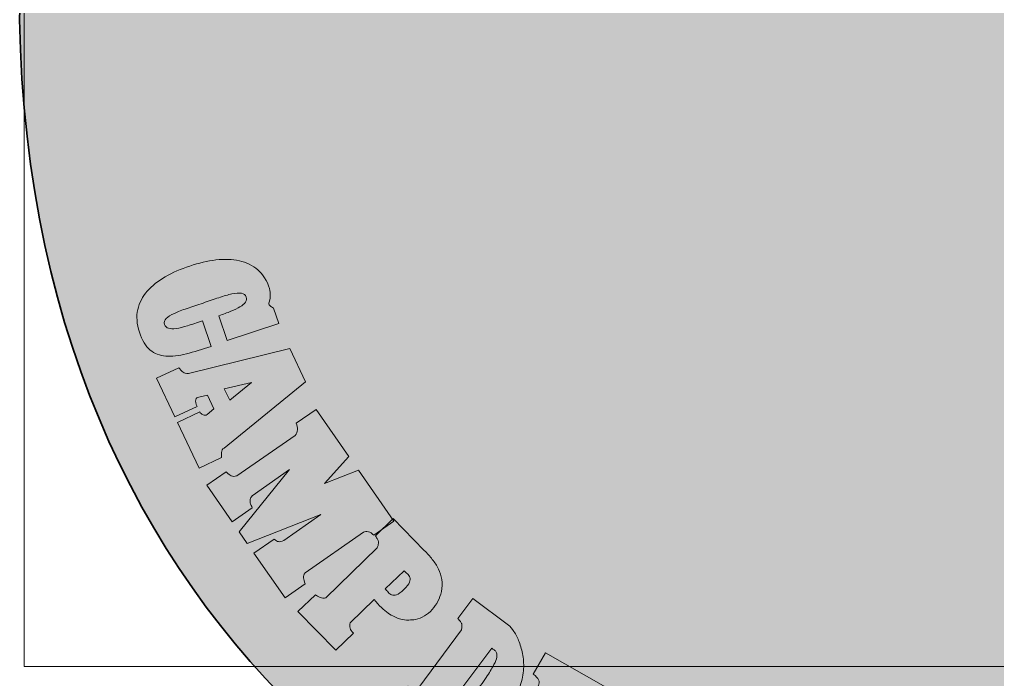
# Model space of a CAD drawing. Header units: millimetres. Extents: x 126.2 to 196.2, y -118.3 to -26.3.
# Drawn here: x 126.15 to 161.15, y -95.95 to -72.33 of the extents above; entities that cross this region are included whole.
import ezdxf

# ---------------------------------------------------------------- set-up
doc = ezdxf.new("R2010")
doc.units = ezdxf.units.MM
doc.header["$MEASUREMENT"] = 0
doc.layers.add('Layer 1', color=7, linetype='Continuous', lineweight=0)
picture_1 = doc.add_image_def('image1.png', size_in_pixel=(2001, 1330))

# ---------------------------------------------------------------- blocks, each defined once
blk = doc.blocks.new('Block_1')
at = {"layer": 'Layer 1'}
h = blk.add_hatch(color=250, dxfattribs=at)
h.dxf.hatch_style = 2
edge = h.paths.add_edge_path()
edge.add_spline(control_points=[(133.288, -82.931), (133.445, -82.879), (133.588, -82.826), (133.718, -82.774), (133.847, -82.721), (133.956, -82.668), (134.044, -82.614), (134.132, -82.56), (134.196, -82.505), (134.236, -82.447), (134.276, -82.388), (134.286, -82.328), (134.265, -82.264), (134.239, -82.187), (134.182, -82.142), (134.094, -82.129), (134.006, -82.116), (133.893, -82.123), (133.756, -82.153), (133.619, -82.182), (133.462, -82.227), (133.287, -82.287), (133.112, -82.347), (132.925, -82.411), (132.724, -82.478), (132.523, -82.546), (132.332, -82.609), (132.151, -82.67), (131.974, -82.729), (131.822, -82.788), (131.695, -82.848), (131.568, -82.907), (131.471, -82.968), (131.405, -83.031), (131.338, -83.094), (131.318, -83.164), (131.344, -83.241), (131.369, -83.315), (131.416, -83.362), (131.486, -83.383), (131.556, -83.404), (131.648, -83.406), (131.761, -83.389), (131.875, -83.371), (132.011, -83.338), (132.169, -83.289), (132.327, -83.24), (132.507, -83.181), (132.707, -83.114), (132.707, -83.114), (133.013, -84.028), (133.013, -84.028), (132.692, -84.135), (132.396, -84.225), (132.124, -84.297), (131.852, -84.369), (131.608, -84.397), (131.39, -84.381), (131.173, -84.364), (130.984, -84.29), (130.825, -84.16), (130.666, -84.029), (130.539, -83.815), (130.444, -83.52), (130.349, -83.225), (130.33, -82.955), (130.386, -82.713), (130.443, -82.471), (130.556, -82.252), (130.724, -82.056), (130.893, -81.86), (131.109, -81.688), (131.371, -81.539), (131.634, -81.389), (131.926, -81.261), (132.247, -81.154), (132.568, -81.046), (132.881, -80.974), (133.185, -80.938), (133.488, -80.901), (133.767, -80.911), (134.021, -80.968), (134.274, -81.024), (134.494, -81.133), (134.682, -81.293), (134.87, -81.454), (135.009, -81.677), (135.101, -81.962), (135.121, -82.056), (135.131, -82.135), (135.13, -82.198), (135.129, -82.262), (135.124, -82.313), (135.115, -82.354), (135.106, -82.394), (135.096, -82.426), (135.086, -82.45), (135.075, -82.474), (135.072, -82.496), (135.077, -82.517), (135.082, -82.538), (135.097, -82.559), (135.121, -82.58), (135.145, -82.602), (135.187, -82.631), (135.247, -82.666), (135.247, -82.666), (135.429, -83.208), (135.429, -83.208), (135.429, -83.208), (133.587, -83.824), (133.587, -83.824), (133.587, -83.824), (133.288, -82.931), (133.288, -82.931)], knot_values=[0, 0, 0, 0, 1, 1, 1, 2, 2, 2, 3, 3, 3, 4, 4, 4, 5, 5, 5, 6, 6, 6, 7, 7, 7, 8, 8, 8, 9, 9, 9, 10, 10, 10, 11, 11, 11, 12, 12, 12, 13, 13, 13, 14, 14, 14, 15, 15, 15, 16, 16, 16, 17, 17, 17, 18, 18, 18, 19, 19, 19, 20, 20, 20, 21, 21, 21, 22, 22, 22, 23, 23, 23, 24, 24, 24, 25, 25, 25, 26, 26, 26, 27, 27, 27, 28, 28, 28, 29, 29, 29, 30, 30, 30, 31, 31, 31, 32, 32, 32, 33, 33, 33, 34, 34, 34, 35, 35, 35, 36, 36, 36, 37, 37, 37, 38, 38, 38, 38], degree=3, periodic=0)
h = blk.add_hatch(color=250, dxfattribs=at)
h.dxf.hatch_style = 2
edge = h.paths.add_edge_path()
edge.add_spline(control_points=[(134.457, -85.319), (134.457, -85.319), (133.48, -85.543), (133.48, -85.543), (133.48, -85.543), (133.685, -85.95), (133.685, -85.95), (133.685, -85.95), (134.457, -85.319), (134.457, -85.319)], knot_values=[0, 0, 0, 0, 1, 1, 1, 2, 2, 2, 3, 3, 3, 3], degree=3, periodic=0)
edge = h.paths.add_edge_path()
edge.add_spline(control_points=[(136.394, -85.301), (136.394, -85.301), (133.473, -87.674), (133.473, -87.674), (133.444, -87.687), (133.424, -87.708), (133.411, -87.735), (133.399, -87.762), (133.39, -87.792), (133.386, -87.823), (133.381, -87.855), (133.38, -87.887), (133.381, -87.919), (133.383, -87.952), (133.382, -87.98), (133.379, -88.005), (133.379, -88.005), (132.585, -88.383), (132.585, -88.383), (132.585, -88.383), (131.808, -86.748), (131.808, -86.748), (131.808, -86.748), (132.602, -86.371), (132.602, -86.371), (132.612, -86.393), (132.628, -86.414), (132.649, -86.433), (132.67, -86.453), (132.694, -86.468), (132.721, -86.478), (132.747, -86.489), (132.773, -86.495), (132.798, -86.494), (132.824, -86.494), (132.846, -86.487), (132.867, -86.473), (132.867, -86.473), (133.113, -86.263), (133.113, -86.263), (133.113, -86.263), (132.884, -85.78), (132.884, -85.78), (132.884, -85.78), (132.57, -85.847), (132.57, -85.847), (132.516, -85.849), (132.481, -85.88), (132.464, -85.939), (132.447, -85.997), (132.462, -86.076), (132.509, -86.175), (132.509, -86.175), (131.715, -86.552), (131.715, -86.552), (131.715, -86.552), (131.059, -85.171), (131.059, -85.171), (131.059, -85.171), (131.852, -84.793), (131.852, -84.793), (131.888, -84.835), (131.916, -84.869), (131.938, -84.894), (131.96, -84.919), (131.982, -84.939), (132.005, -84.955), (132.029, -84.972), (132.056, -84.983), (132.086, -84.99), (132.117, -84.997), (132.156, -85.001), (132.203, -85.002), (132.203, -85.002), (135.826, -84.106), (135.826, -84.106), (135.826, -84.106), (136.394, -85.301), (136.394, -85.301)], knot_values=[0, 0, 0, 0, 1, 1, 1, 2, 2, 2, 3, 3, 3, 4, 4, 4, 5, 5, 5, 6, 6, 6, 7, 7, 7, 8, 8, 8, 9, 9, 9, 10, 10, 10, 11, 11, 11, 12, 12, 12, 13, 13, 13, 14, 14, 14, 15, 15, 15, 16, 16, 16, 17, 17, 17, 18, 18, 18, 19, 19, 19, 20, 20, 20, 21, 21, 21, 22, 22, 22, 23, 23, 23, 24, 24, 24, 25, 25, 25, 26, 26, 26, 26], degree=3, periodic=0)
h = blk.add_hatch(color=250, dxfattribs=at)
h.dxf.hatch_style = 2
edge = h.paths.add_edge_path()
edge.add_spline(control_points=[(137.942, -87.974), (137.942, -87.974), (137.064, -88.935), (137.064, -88.935), (137.064, -88.935), (138.284, -88.465), (138.284, -88.465), (138.284, -88.465), (139.555, -90.288), (139.555, -90.288), (139.555, -90.288), (138.834, -90.791), (138.834, -90.791), (138.778, -90.722), (138.713, -90.679), (138.641, -90.661), (138.568, -90.643), (138.51, -90.649), (138.466, -90.679), (138.466, -90.679), (136.374, -92.137), (136.374, -92.137), (136.326, -92.192), (136.307, -92.25), (136.316, -92.31), (136.326, -92.37), (136.347, -92.442), (136.38, -92.526), (136.38, -92.526), (135.66, -93.029), (135.66, -93.029), (135.66, -93.029), (134.543, -91.427), (134.543, -91.427), (134.543, -91.427), (135.264, -90.924), (135.264, -90.924), (135.327, -90.979), (135.38, -91.01), (135.422, -91.017), (135.464, -91.025), (135.527, -91.009), (135.613, -90.972), (135.613, -90.972), (136.941, -90.046), (136.941, -90.046), (136.941, -90.046), (134.301, -91.079), (134.301, -91.079), (134.301, -91.079), (134.017, -90.671), (134.017, -90.671), (134.017, -90.671), (135.812, -88.434), (135.812, -88.434), (135.812, -88.434), (134.476, -89.377), (134.476, -89.377), (134.441, -89.419), (134.419, -89.46), (134.41, -89.5), (134.402, -89.54), (134.401, -89.579), (134.407, -89.616), (134.413, -89.652), (134.424, -89.687), (134.44, -89.719), (134.456, -89.75), (134.47, -89.779), (134.483, -89.804), (134.483, -89.804), (133.763, -90.306), (133.763, -90.306), (133.763, -90.306), (132.852, -89), (132.852, -89), (132.852, -89), (133.553, -88.524), (133.553, -88.524), (133.624, -88.595), (133.684, -88.641), (133.733, -88.663), (133.783, -88.684), (133.848, -88.686), (133.93, -88.667), (133.93, -88.667), (136.018, -87.213), (136.018, -87.213), (136.072, -87.154), (136.099, -87.086), (136.1, -87.01), (136.101, -86.935), (136.085, -86.858), (136.054, -86.782), (136.054, -86.782), (136.765, -86.286), (136.765, -86.286), (136.765, -86.286), (137.942, -87.974), (137.942, -87.974)], knot_values=[0, 0, 0, 0, 1, 1, 1, 2, 2, 2, 3, 3, 3, 4, 4, 4, 5, 5, 5, 6, 6, 6, 7, 7, 7, 8, 8, 8, 9, 9, 9, 10, 10, 10, 11, 11, 11, 12, 12, 12, 13, 13, 13, 14, 14, 14, 15, 15, 15, 16, 16, 16, 17, 17, 17, 18, 18, 18, 19, 19, 19, 20, 20, 20, 21, 21, 21, 22, 22, 22, 23, 23, 23, 24, 24, 24, 25, 25, 25, 26, 26, 26, 27, 27, 27, 28, 28, 28, 29, 29, 29, 30, 30, 30, 31, 31, 31, 32, 32, 32, 33, 33, 33, 33], degree=3, periodic=0)
h = blk.add_hatch(color=250, dxfattribs=at)
h.dxf.hatch_style = 2
edge = h.paths.add_edge_path()
edge.add_spline(control_points=[(139.908, -92.728), (140.017, -92.622), (140.085, -92.535), (140.112, -92.467), (140.139, -92.398), (140.144, -92.34), (140.128, -92.293), (140.111, -92.245), (140.081, -92.204), (140.038, -92.17), (139.995, -92.136), (139.957, -92.099), (139.925, -92.062), (139.925, -92.062), (139.235, -92.703), (139.235, -92.703), (139.272, -92.741), (139.309, -92.783), (139.346, -92.828), (139.382, -92.874), (139.425, -92.906), (139.473, -92.926), (139.522, -92.945), (139.58, -92.942), (139.649, -92.917), (139.718, -92.891), (139.805, -92.828), (139.908, -92.728)], knot_values=[0, 0, 0, 0, 1, 1, 1, 2, 2, 2, 3, 3, 3, 4, 4, 4, 5, 5, 5, 6, 6, 6, 7, 7, 7, 8, 8, 8, 9, 9, 9, 9], degree=3, periodic=0)
edge = h.paths.add_edge_path()
edge.add_spline(control_points=[(140.642, -91.334), (140.746, -91.436), (140.841, -91.541), (140.928, -91.651), (141.015, -91.76), (141.088, -91.876), (141.146, -91.996), (141.204, -92.117), (141.243, -92.243), (141.264, -92.376), (141.285, -92.508), (141.28, -92.65), (141.251, -92.802), (141.227, -92.924), (141.186, -93.04), (141.13, -93.148), (141.074, -93.257), (141.004, -93.357), (140.922, -93.447), (140.84, -93.537), (140.748, -93.613), (140.646, -93.675), (140.544, -93.737), (140.437, -93.781), (140.324, -93.807), (140.256, -93.809), (140.176, -93.813), (140.082, -93.821), (139.989, -93.828), (139.881, -93.814), (139.757, -93.779), (139.634, -93.743), (139.497, -93.674), (139.345, -93.571), (139.193, -93.468), (139.026, -93.306), (138.845, -93.083), (138.845, -93.083), (137.984, -93.921), (137.984, -93.921), (137.967, -93.991), (137.968, -94.054), (137.985, -94.112), (138.001, -94.17), (138.04, -94.23), (138.102, -94.293), (138.102, -94.293), (137.472, -94.905), (137.472, -94.905), (137.472, -94.905), (136.118, -93.514), (136.118, -93.514), (136.118, -93.514), (136.748, -92.916), (136.748, -92.916), (136.794, -92.954), (136.85, -92.986), (136.915, -93.012), (136.979, -93.038), (137.046, -93.044), (137.117, -93.03), (137.117, -93.03), (138.956, -91.24), (138.956, -91.24), (138.971, -91.195), (138.983, -91.157), (138.991, -91.124), (138.999, -91.092), (139.001, -91.06), (138.998, -91.029), (138.995, -90.998), (138.984, -90.965), (138.966, -90.932), (138.948, -90.897), (138.924, -90.858), (138.895, -90.813), (138.895, -90.813), (139.532, -90.193), (139.532, -90.193), (139.532, -90.193), (140.642, -91.334), (140.642, -91.334)], knot_values=[0, 0, 0, 0, 1, 1, 1, 2, 2, 2, 3, 3, 3, 4, 4, 4, 5, 5, 5, 6, 6, 6, 7, 7, 7, 8, 8, 8, 9, 9, 9, 10, 10, 10, 11, 11, 11, 12, 12, 12, 13, 13, 13, 14, 14, 14, 15, 15, 15, 16, 16, 16, 17, 17, 17, 18, 18, 18, 19, 19, 19, 20, 20, 20, 21, 21, 21, 22, 22, 22, 23, 23, 23, 24, 24, 24, 25, 25, 25, 26, 26, 26, 27, 27, 27, 27], degree=3, periodic=0)
h = blk.add_hatch(color=250, dxfattribs=at)
h.dxf.hatch_style = 2
edge = h.paths.add_edge_path()
edge.add_spline(control_points=[(142.595, -96.242), (142.753, -96.03), (142.877, -95.85), (142.969, -95.702), (143.061, -95.555), (143.129, -95.433), (143.172, -95.336), (143.216, -95.239), (143.239, -95.161), (143.242, -95.104), (143.245, -95.047), (143.237, -95.002), (143.218, -94.968), (143.199, -94.934), (143.174, -94.909), (143.143, -94.892), (143.111, -94.875), (143.084, -94.856), (143.06, -94.834), (143.06, -94.834), (141.337, -97.12), (141.337, -97.12), (141.365, -97.141), (141.393, -97.162), (141.422, -97.183), (141.45, -97.204), (141.484, -97.215), (141.525, -97.217), (141.566, -97.219), (141.614, -97.206), (141.671, -97.18), (141.727, -97.154), (141.798, -97.106), (141.882, -97.034), (141.966, -96.962), (142.066, -96.863), (142.182, -96.736), (142.298, -96.609), (142.436, -96.444), (142.595, -96.242)], knot_values=[0, 0, 0, 0, 1, 1, 1, 2, 2, 2, 3, 3, 3, 4, 4, 4, 5, 5, 5, 6, 6, 6, 7, 7, 7, 8, 8, 8, 9, 9, 9, 10, 10, 10, 11, 11, 11, 12, 12, 12, 13, 13, 13, 13], degree=3, periodic=0)
edge = h.paths.add_edge_path()
edge.add_spline(control_points=[(143.652, -94.001), (143.713, -94.056), (143.779, -94.134), (143.85, -94.237), (143.92, -94.34), (143.983, -94.464), (144.039, -94.608), (144.094, -94.753), (144.137, -94.912), (144.168, -95.087), (144.199, -95.261), (144.206, -95.447), (144.19, -95.643), (144.173, -95.84), (144.127, -96.043), (144.049, -96.254), (143.972, -96.465), (143.854, -96.676), (143.697, -96.888), (143.526, -97.118), (143.346, -97.308), (143.155, -97.458), (142.964, -97.609), (142.772, -97.727), (142.578, -97.814), (142.384, -97.901), (142.194, -97.961), (142.009, -97.995), (141.823, -98.028), (141.652, -98.041), (141.496, -98.033), (141.34, -98.024), (141.202, -98.001), (141.083, -97.963), (140.964, -97.925), (140.874, -97.879), (140.813, -97.825), (140.813, -97.825), (139.534, -96.876), (139.534, -96.876), (139.534, -96.876), (140.06, -96.185), (140.06, -96.185), (140.112, -96.215), (140.172, -96.238), (140.24, -96.253), (140.308, -96.268), (140.375, -96.264), (140.442, -96.238), (140.442, -96.238), (141.972, -94.178), (141.972, -94.178), (141.981, -94.131), (141.986, -94.091), (141.989, -94.058), (141.991, -94.025), (141.989, -93.993), (141.98, -93.963), (141.972, -93.933), (141.956, -93.902), (141.933, -93.872), (141.909, -93.841), (141.88, -93.806), (141.844, -93.766), (141.844, -93.766), (142.373, -93.052), (142.373, -93.052), (142.373, -93.052), (143.652, -94.001), (143.652, -94.001)], knot_values=[0, 0, 0, 0, 1, 1, 1, 2, 2, 2, 3, 3, 3, 4, 4, 4, 5, 5, 5, 6, 6, 6, 7, 7, 7, 8, 8, 8, 9, 9, 9, 10, 10, 10, 11, 11, 11, 12, 12, 12, 13, 13, 13, 14, 14, 14, 15, 15, 15, 16, 16, 16, 17, 17, 17, 18, 18, 18, 19, 19, 19, 20, 20, 20, 21, 21, 21, 22, 22, 22, 23, 23, 23, 23], degree=3, periodic=0)
h = blk.add_hatch(color=250, dxfattribs=at)
h.dxf.hatch_style = 2
edge = h.paths.add_edge_path()
edge.add_spline(control_points=[(147.746, -96.575), (147.746, -96.575), (146.827, -98.189), (146.827, -98.189), (146.827, -98.189), (146.233, -97.851), (146.233, -97.851), (146.233, -97.851), (146.611, -97.189), (146.611, -97.189), (146.639, -97.14), (146.642, -97.089), (146.621, -97.036), (146.601, -96.984), (146.565, -96.932), (146.515, -96.881), (146.465, -96.831), (146.406, -96.787), (146.337, -96.75), (146.269, -96.713), (146.2, -96.686), (146.131, -96.668), (146.061, -96.651), (145.998, -96.648), (145.941, -96.658), (145.885, -96.668), (145.843, -96.698), (145.815, -96.747), (145.815, -96.747), (145.443, -97.4), (145.443, -97.4), (145.498, -97.431), (145.543, -97.45), (145.578, -97.456), (145.614, -97.462), (145.645, -97.458), (145.674, -97.443), (145.702, -97.429), (145.729, -97.403), (145.755, -97.365), (145.781, -97.327), (145.81, -97.28), (145.841, -97.225), (145.841, -97.225), (146.144, -97.398), (146.144, -97.398), (146.144, -97.398), (145.361, -98.773), (145.361, -98.773), (145.361, -98.773), (145.057, -98.6), (145.057, -98.6), (145.096, -98.532), (145.124, -98.476), (145.141, -98.431), (145.159, -98.386), (145.166, -98.349), (145.163, -98.319), (145.159, -98.289), (145.144, -98.262), (145.117, -98.238), (145.09, -98.215), (145.054, -98.189), (145.008, -98.163), (145.008, -98.163), (144.548, -98.949), (144.548, -98.949), (144.522, -98.995), (144.52, -99.044), (144.542, -99.098), (144.564, -99.151), (144.601, -99.203), (144.652, -99.252), (144.703, -99.301), (144.762, -99.346), (144.829, -99.386), (144.895, -99.426), (144.962, -99.454), (145.03, -99.47), (145.098, -99.487), (145.16, -99.49), (145.217, -99.479), (145.273, -99.469), (145.316, -99.439), (145.344, -99.39), (145.344, -99.39), (145.834, -98.53), (145.834, -98.53), (145.834, -98.53), (146.431, -98.883), (146.431, -98.883), (146.431, -98.883), (145.388, -100.713), (145.388, -100.713), (145.388, -100.713), (142.62, -99.135), (142.62, -99.135), (142.62, -99.135), (143.055, -98.372), (143.055, -98.372), (143.135, -98.418), (143.219, -98.437), (143.308, -98.431), (143.397, -98.425), (143.461, -98.386), (143.502, -98.316), (143.502, -98.316), (144.725, -96.169), (144.725, -96.169), (144.793, -96.029), (144.732, -95.893), (144.543, -95.761), (144.543, -95.761), (144.979, -94.998), (144.979, -94.998), (144.979, -94.998), (147.746, -96.575), (147.746, -96.575)], knot_values=[0, 0, 0, 0, 1, 1, 1, 2, 2, 2, 3, 3, 3, 4, 4, 4, 5, 5, 5, 6, 6, 6, 7, 7, 7, 8, 8, 8, 9, 9, 9, 10, 10, 10, 11, 11, 11, 12, 12, 12, 13, 13, 13, 14, 14, 14, 15, 15, 15, 16, 16, 16, 17, 17, 17, 18, 18, 18, 19, 19, 19, 20, 20, 20, 21, 21, 21, 22, 22, 22, 23, 23, 23, 24, 24, 24, 25, 25, 25, 26, 26, 26, 27, 27, 27, 28, 28, 28, 29, 29, 29, 30, 30, 30, 31, 31, 31, 32, 32, 32, 33, 33, 33, 34, 34, 34, 35, 35, 35, 36, 36, 36, 37, 37, 37, 38, 38, 38, 39, 39, 39, 39], degree=3, periodic=0)
for points, knots in [([(133.288, -82.931), (133.445, -82.879), (133.588, -82.826), (133.718, -82.774), (133.847, -82.721), (133.956, -82.668), (134.044, -82.614), (134.132, -82.56), (134.196, -82.505), (134.236, -82.447), (134.276, -82.388), (134.286, -82.328), (134.265, -82.264), (134.239, -82.187), (134.182, -82.142), (134.094, -82.129), (134.006, -82.116), (133.893, -82.123), (133.756, -82.153), (133.619, -82.182), (133.462, -82.227), (133.287, -82.287), (133.112, -82.347), (132.925, -82.411), (132.724, -82.478), (132.523, -82.546), (132.332, -82.609), (132.151, -82.67), (131.974, -82.729), (131.822, -82.788), (131.695, -82.848), (131.568, -82.907), (131.471, -82.968), (131.405, -83.031), (131.338, -83.094), (131.318, -83.164), (131.344, -83.241), (131.369, -83.315), (131.416, -83.362), (131.486, -83.383), (131.556, -83.404), (131.648, -83.406), (131.761, -83.389), (131.875, -83.371), (132.011, -83.338), (132.169, -83.289), (132.327, -83.24), (132.507, -83.181), (132.707, -83.114), (132.707, -83.114), (133.013, -84.028), (133.013, -84.028), (132.692, -84.135), (132.396, -84.225), (132.124, -84.297), (131.852, -84.369), (131.608, -84.397), (131.39, -84.381), (131.173, -84.364), (130.984, -84.29), (130.825, -84.16), (130.666, -84.029), (130.539, -83.815), (130.444, -83.52), (130.349, -83.225), (130.33, -82.955), (130.386, -82.713), (130.443, -82.471), (130.556, -82.252), (130.724, -82.056), (130.893, -81.86), (131.109, -81.688), (131.371, -81.539), (131.634, -81.389), (131.926, -81.261), (132.247, -81.154), (132.568, -81.046), (132.881, -80.974), (133.185, -80.938), (133.488, -80.901), (133.767, -80.911), (134.021, -80.968), (134.274, -81.024), (134.494, -81.133), (134.682, -81.293), (134.87, -81.454), (135.009, -81.677), (135.101, -81.962), (135.121, -82.056), (135.131, -82.135), (135.13, -82.198), (135.129, -82.262), (135.124, -82.313), (135.115, -82.354), (135.106, -82.394), (135.096, -82.426), (135.086, -82.45), (135.075, -82.474), (135.072, -82.496), (135.077, -82.517), (135.082, -82.538), (135.097, -82.559), (135.121, -82.58), (135.145, -82.602), (135.187, -82.631), (135.247, -82.666), (135.247, -82.666), (135.429, -83.208), (135.429, -83.208), (135.429, -83.208), (133.587, -83.824), (133.587, -83.824), (133.587, -83.824), (133.288, -82.931), (133.288, -82.931)], [0, 0, 0, 0, 1, 1, 1, 2, 2, 2, 3, 3, 3, 4, 4, 4, 5, 5, 5, 6, 6, 6, 7, 7, 7, 8, 8, 8, 9, 9, 9, 10, 10, 10, 11, 11, 11, 12, 12, 12, 13, 13, 13, 14, 14, 14, 15, 15, 15, 16, 16, 16, 17, 17, 17, 18, 18, 18, 19, 19, 19, 20, 20, 20, 21, 21, 21, 22, 22, 22, 23, 23, 23, 24, 24, 24, 25, 25, 25, 26, 26, 26, 27, 27, 27, 28, 28, 28, 29, 29, 29, 30, 30, 30, 31, 31, 31, 32, 32, 32, 33, 33, 33, 34, 34, 34, 35, 35, 35, 36, 36, 36, 37, 37, 37, 38, 38, 38, 38]), ([(136.394, -85.301), (136.394, -85.301), (133.473, -87.674), (133.473, -87.674), (133.444, -87.687), (133.424, -87.708), (133.411, -87.735), (133.399, -87.762), (133.39, -87.792), (133.386, -87.823), (133.381, -87.855), (133.38, -87.887), (133.381, -87.919), (133.383, -87.952), (133.382, -87.98), (133.379, -88.005), (133.379, -88.005), (132.585, -88.383), (132.585, -88.383), (132.585, -88.383), (131.808, -86.748), (131.808, -86.748), (131.808, -86.748), (132.602, -86.371), (132.602, -86.371), (132.612, -86.393), (132.628, -86.414), (132.649, -86.433), (132.67, -86.453), (132.694, -86.468), (132.721, -86.478), (132.747, -86.489), (132.773, -86.495), (132.798, -86.494), (132.824, -86.494), (132.846, -86.487), (132.867, -86.473), (132.867, -86.473), (133.113, -86.263), (133.113, -86.263), (133.113, -86.263), (132.884, -85.78), (132.884, -85.78), (132.884, -85.78), (132.57, -85.847), (132.57, -85.847), (132.516, -85.849), (132.481, -85.88), (132.464, -85.939), (132.447, -85.997), (132.462, -86.076), (132.509, -86.175), (132.509, -86.175), (131.715, -86.552), (131.715, -86.552), (131.715, -86.552), (131.059, -85.171), (131.059, -85.171), (131.059, -85.171), (131.852, -84.793), (131.852, -84.793), (131.888, -84.835), (131.916, -84.869), (131.938, -84.894), (131.96, -84.919), (131.982, -84.939), (132.005, -84.955), (132.029, -84.972), (132.056, -84.983), (132.086, -84.99), (132.117, -84.997), (132.156, -85.001), (132.203, -85.002), (132.203, -85.002), (135.826, -84.106), (135.826, -84.106), (135.826, -84.106), (136.394, -85.301), (136.394, -85.301)], [0, 0, 0, 0, 1, 1, 1, 2, 2, 2, 3, 3, 3, 4, 4, 4, 5, 5, 5, 6, 6, 6, 7, 7, 7, 8, 8, 8, 9, 9, 9, 10, 10, 10, 11, 11, 11, 12, 12, 12, 13, 13, 13, 14, 14, 14, 15, 15, 15, 16, 16, 16, 17, 17, 17, 18, 18, 18, 19, 19, 19, 20, 20, 20, 21, 21, 21, 22, 22, 22, 23, 23, 23, 24, 24, 24, 25, 25, 25, 26, 26, 26, 26]), ([(134.457, -85.319), (134.457, -85.319), (133.48, -85.543), (133.48, -85.543), (133.48, -85.543), (133.685, -85.95), (133.685, -85.95), (133.685, -85.95), (134.457, -85.319), (134.457, -85.319)], [0, 0, 0, 0, 1, 1, 1, 2, 2, 2, 3, 3, 3, 3]), ([(137.942, -87.974), (137.942, -87.974), (137.064, -88.935), (137.064, -88.935), (137.064, -88.935), (138.284, -88.465), (138.284, -88.465), (138.284, -88.465), (139.555, -90.288), (139.555, -90.288), (139.555, -90.288), (138.834, -90.791), (138.834, -90.791), (138.778, -90.722), (138.713, -90.679), (138.641, -90.661), (138.568, -90.643), (138.51, -90.649), (138.466, -90.679), (138.466, -90.679), (136.374, -92.137), (136.374, -92.137), (136.326, -92.192), (136.307, -92.25), (136.316, -92.31), (136.326, -92.37), (136.347, -92.442), (136.38, -92.526), (136.38, -92.526), (135.66, -93.029), (135.66, -93.029), (135.66, -93.029), (134.543, -91.427), (134.543, -91.427), (134.543, -91.427), (135.264, -90.924), (135.264, -90.924), (135.327, -90.979), (135.38, -91.01), (135.422, -91.017), (135.464, -91.025), (135.527, -91.009), (135.613, -90.972), (135.613, -90.972), (136.941, -90.046), (136.941, -90.046), (136.941, -90.046), (134.301, -91.079), (134.301, -91.079), (134.301, -91.079), (134.017, -90.671), (134.017, -90.671), (134.017, -90.671), (135.812, -88.434), (135.812, -88.434), (135.812, -88.434), (134.476, -89.377), (134.476, -89.377), (134.441, -89.419), (134.419, -89.46), (134.41, -89.5), (134.402, -89.54), (134.401, -89.579), (134.407, -89.616), (134.413, -89.652), (134.424, -89.687), (134.44, -89.719), (134.456, -89.75), (134.47, -89.779), (134.483, -89.804), (134.483, -89.804), (133.763, -90.306), (133.763, -90.306), (133.763, -90.306), (132.852, -89), (132.852, -89), (132.852, -89), (133.553, -88.524), (133.553, -88.524), (133.624, -88.595), (133.684, -88.641), (133.733, -88.663), (133.783, -88.684), (133.848, -88.686), (133.93, -88.667), (133.93, -88.667), (136.018, -87.213), (136.018, -87.213), (136.072, -87.154), (136.099, -87.086), (136.1, -87.01), (136.101, -86.935), (136.085, -86.858), (136.054, -86.782), (136.054, -86.782), (136.765, -86.286), (136.765, -86.286), (136.765, -86.286), (137.942, -87.974), (137.942, -87.974)], [0, 0, 0, 0, 1, 1, 1, 2, 2, 2, 3, 3, 3, 4, 4, 4, 5, 5, 5, 6, 6, 6, 7, 7, 7, 8, 8, 8, 9, 9, 9, 10, 10, 10, 11, 11, 11, 12, 12, 12, 13, 13, 13, 14, 14, 14, 15, 15, 15, 16, 16, 16, 17, 17, 17, 18, 18, 18, 19, 19, 19, 20, 20, 20, 21, 21, 21, 22, 22, 22, 23, 23, 23, 24, 24, 24, 25, 25, 25, 26, 26, 26, 27, 27, 27, 28, 28, 28, 29, 29, 29, 30, 30, 30, 31, 31, 31, 32, 32, 32, 33, 33, 33, 33]), ([(140.642, -91.334), (140.746, -91.436), (140.841, -91.541), (140.928, -91.651), (141.015, -91.76), (141.088, -91.876), (141.146, -91.996), (141.204, -92.117), (141.243, -92.243), (141.264, -92.376), (141.285, -92.508), (141.28, -92.65), (141.251, -92.802), (141.227, -92.924), (141.186, -93.04), (141.13, -93.148), (141.074, -93.257), (141.004, -93.357), (140.922, -93.447), (140.84, -93.537), (140.748, -93.613), (140.646, -93.675), (140.544, -93.737), (140.437, -93.781), (140.324, -93.807), (140.256, -93.809), (140.176, -93.813), (140.082, -93.821), (139.989, -93.828), (139.881, -93.814), (139.757, -93.779), (139.634, -93.743), (139.497, -93.674), (139.345, -93.571), (139.193, -93.468), (139.026, -93.306), (138.845, -93.083), (138.845, -93.083), (137.984, -93.921), (137.984, -93.921), (137.967, -93.991), (137.968, -94.054), (137.985, -94.112), (138.001, -94.17), (138.04, -94.23), (138.102, -94.293), (138.102, -94.293), (137.472, -94.905), (137.472, -94.905), (137.472, -94.905), (136.118, -93.514), (136.118, -93.514), (136.118, -93.514), (136.748, -92.916), (136.748, -92.916), (136.794, -92.954), (136.85, -92.986), (136.915, -93.012), (136.979, -93.038), (137.046, -93.044), (137.117, -93.03), (137.117, -93.03), (138.956, -91.24), (138.956, -91.24), (138.971, -91.195), (138.983, -91.157), (138.991, -91.124), (138.999, -91.092), (139.001, -91.06), (138.998, -91.029), (138.995, -90.998), (138.984, -90.965), (138.966, -90.932), (138.948, -90.897), (138.924, -90.858), (138.895, -90.813), (138.895, -90.813), (139.532, -90.193), (139.532, -90.193), (139.532, -90.193), (140.642, -91.334), (140.642, -91.334)], [0, 0, 0, 0, 1, 1, 1, 2, 2, 2, 3, 3, 3, 4, 4, 4, 5, 5, 5, 6, 6, 6, 7, 7, 7, 8, 8, 8, 9, 9, 9, 10, 10, 10, 11, 11, 11, 12, 12, 12, 13, 13, 13, 14, 14, 14, 15, 15, 15, 16, 16, 16, 17, 17, 17, 18, 18, 18, 19, 19, 19, 20, 20, 20, 21, 21, 21, 22, 22, 22, 23, 23, 23, 24, 24, 24, 25, 25, 25, 26, 26, 26, 27, 27, 27, 27]), ([(139.908, -92.728), (140.017, -92.622), (140.085, -92.535), (140.112, -92.467), (140.139, -92.398), (140.144, -92.34), (140.128, -92.293), (140.111, -92.245), (140.081, -92.204), (140.038, -92.17), (139.995, -92.136), (139.957, -92.099), (139.925, -92.062), (139.925, -92.062), (139.235, -92.703), (139.235, -92.703), (139.272, -92.741), (139.309, -92.783), (139.346, -92.828), (139.382, -92.874), (139.425, -92.906), (139.473, -92.926), (139.522, -92.945), (139.58, -92.942), (139.649, -92.917), (139.718, -92.891), (139.805, -92.828), (139.908, -92.728)], [0, 0, 0, 0, 1, 1, 1, 2, 2, 2, 3, 3, 3, 4, 4, 4, 5, 5, 5, 6, 6, 6, 7, 7, 7, 8, 8, 8, 9, 9, 9, 9]), ([(143.652, -94.001), (143.713, -94.056), (143.779, -94.134), (143.85, -94.237), (143.92, -94.34), (143.983, -94.464), (144.039, -94.608), (144.094, -94.753), (144.137, -94.912), (144.168, -95.087), (144.199, -95.261), (144.206, -95.447), (144.19, -95.643), (144.173, -95.84), (144.127, -96.043), (144.049, -96.254), (143.972, -96.465), (143.854, -96.676), (143.697, -96.888), (143.526, -97.118), (143.346, -97.308), (143.155, -97.458), (142.964, -97.609), (142.772, -97.727), (142.578, -97.814), (142.384, -97.901), (142.194, -97.961), (142.009, -97.995), (141.823, -98.028), (141.652, -98.041), (141.496, -98.033), (141.34, -98.024), (141.202, -98.001), (141.083, -97.963), (140.964, -97.925), (140.874, -97.879), (140.813, -97.825), (140.813, -97.825), (139.534, -96.876), (139.534, -96.876), (139.534, -96.876), (140.06, -96.185), (140.06, -96.185), (140.112, -96.215), (140.172, -96.238), (140.24, -96.253), (140.308, -96.268), (140.375, -96.264), (140.442, -96.238), (140.442, -96.238), (141.972, -94.178), (141.972, -94.178), (141.981, -94.131), (141.986, -94.091), (141.989, -94.058), (141.991, -94.025), (141.989, -93.993), (141.98, -93.963), (141.972, -93.933), (141.956, -93.902), (141.933, -93.872), (141.909, -93.841), (141.88, -93.806), (141.844, -93.766), (141.844, -93.766), (142.373, -93.052), (142.373, -93.052), (142.373, -93.052), (143.652, -94.001), (143.652, -94.001)], [0, 0, 0, 0, 1, 1, 1, 2, 2, 2, 3, 3, 3, 4, 4, 4, 5, 5, 5, 6, 6, 6, 7, 7, 7, 8, 8, 8, 9, 9, 9, 10, 10, 10, 11, 11, 11, 12, 12, 12, 13, 13, 13, 14, 14, 14, 15, 15, 15, 16, 16, 16, 17, 17, 17, 18, 18, 18, 19, 19, 19, 20, 20, 20, 21, 21, 21, 22, 22, 22, 23, 23, 23, 23]), ([(142.595, -96.242), (142.753, -96.03), (142.877, -95.85), (142.969, -95.702), (143.061, -95.555), (143.129, -95.433), (143.172, -95.336), (143.216, -95.239), (143.239, -95.161), (143.242, -95.104), (143.245, -95.047), (143.237, -95.002), (143.218, -94.968), (143.199, -94.934), (143.174, -94.909), (143.143, -94.892), (143.111, -94.875), (143.084, -94.856), (143.06, -94.834), (143.06, -94.834), (141.337, -97.12), (141.337, -97.12), (141.365, -97.141), (141.393, -97.162), (141.422, -97.183), (141.45, -97.204), (141.484, -97.215), (141.525, -97.217), (141.566, -97.219), (141.614, -97.206), (141.671, -97.18), (141.727, -97.154), (141.798, -97.106), (141.882, -97.034), (141.966, -96.962), (142.066, -96.863), (142.182, -96.736), (142.298, -96.609), (142.436, -96.444), (142.595, -96.242)], [0, 0, 0, 0, 1, 1, 1, 2, 2, 2, 3, 3, 3, 4, 4, 4, 5, 5, 5, 6, 6, 6, 7, 7, 7, 8, 8, 8, 9, 9, 9, 10, 10, 10, 11, 11, 11, 12, 12, 12, 13, 13, 13, 13]), ([(147.746, -96.575), (147.746, -96.575), (146.827, -98.189), (146.827, -98.189), (146.827, -98.189), (146.233, -97.851), (146.233, -97.851), (146.233, -97.851), (146.611, -97.189), (146.611, -97.189), (146.639, -97.14), (146.642, -97.089), (146.621, -97.036), (146.601, -96.984), (146.565, -96.932), (146.515, -96.881), (146.465, -96.831), (146.406, -96.787), (146.337, -96.75), (146.269, -96.713), (146.2, -96.686), (146.131, -96.668), (146.061, -96.651), (145.998, -96.648), (145.941, -96.658), (145.885, -96.668), (145.843, -96.698), (145.815, -96.747), (145.815, -96.747), (145.443, -97.4), (145.443, -97.4), (145.498, -97.431), (145.543, -97.45), (145.578, -97.456), (145.614, -97.462), (145.645, -97.458), (145.674, -97.443), (145.702, -97.429), (145.729, -97.403), (145.755, -97.365), (145.781, -97.327), (145.81, -97.28), (145.841, -97.225), (145.841, -97.225), (146.144, -97.398), (146.144, -97.398), (146.144, -97.398), (145.361, -98.773), (145.361, -98.773), (145.361, -98.773), (145.057, -98.6), (145.057, -98.6), (145.096, -98.532), (145.124, -98.476), (145.141, -98.431), (145.159, -98.386), (145.166, -98.349), (145.163, -98.319), (145.159, -98.289), (145.144, -98.262), (145.117, -98.238), (145.09, -98.215), (145.054, -98.189), (145.008, -98.163), (145.008, -98.163), (144.548, -98.949), (144.548, -98.949), (144.522, -98.995), (144.52, -99.044), (144.542, -99.098), (144.564, -99.151), (144.601, -99.203), (144.652, -99.252), (144.703, -99.301), (144.762, -99.346), (144.829, -99.386), (144.895, -99.426), (144.962, -99.454), (145.03, -99.47), (145.098, -99.487), (145.16, -99.49), (145.217, -99.479), (145.273, -99.469), (145.316, -99.439), (145.344, -99.39), (145.344, -99.39), (145.834, -98.53), (145.834, -98.53), (145.834, -98.53), (146.431, -98.883), (146.431, -98.883), (146.431, -98.883), (145.388, -100.713), (145.388, -100.713), (145.388, -100.713), (142.62, -99.135), (142.62, -99.135), (142.62, -99.135), (143.055, -98.372), (143.055, -98.372), (143.135, -98.418), (143.219, -98.437), (143.308, -98.431), (143.397, -98.425), (143.461, -98.386), (143.502, -98.316), (143.502, -98.316), (144.725, -96.169), (144.725, -96.169), (144.793, -96.029), (144.732, -95.893), (144.543, -95.761), (144.543, -95.761), (144.979, -94.998), (144.979, -94.998), (144.979, -94.998), (147.746, -96.575), (147.746, -96.575)], [0, 0, 0, 0, 1, 1, 1, 2, 2, 2, 3, 3, 3, 4, 4, 4, 5, 5, 5, 6, 6, 6, 7, 7, 7, 8, 8, 8, 9, 9, 9, 10, 10, 10, 11, 11, 11, 12, 12, 12, 13, 13, 13, 14, 14, 14, 15, 15, 15, 16, 16, 16, 17, 17, 17, 18, 18, 18, 19, 19, 19, 20, 20, 20, 21, 21, 21, 22, 22, 22, 23, 23, 23, 24, 24, 24, 25, 25, 25, 26, 26, 26, 27, 27, 27, 28, 28, 28, 29, 29, 29, 30, 30, 30, 31, 31, 31, 32, 32, 32, 33, 33, 33, 34, 34, 34, 35, 35, 35, 36, 36, 36, 37, 37, 37, 38, 38, 38, 39, 39, 39, 39])]:
    blk.add_open_spline(points, degree=3, knots=knots, dxfattribs=at)
blk = doc.blocks.new('Block_0')
at = {"layer": 'Layer 1'}
blk.add_blockref('Block_1', (0, 0), dxfattribs=at)

msp = doc.modelspace()

# ---------------------------------------------------------------- hatches: boundary and pattern name
at = {"layer": 'Layer 1'}
h = msp.add_hatch(color=7, dxfattribs=at)
h.dxf.hatch_style = 2
edge = h.paths.add_edge_path()
edge.add_spline(control_points=[(196.155, -72.335), (195.369, -118.342), (126.934, -118.335), (126.155, -72.333), (126.94, -26.327), (195.376, -26.334), (196.155, -72.335)], knot_values=[0, 0, 0, 0, 1, 1, 1, 2, 2, 2, 2], degree=3, periodic=0)

# ---------------------------------------------------------------- linework, layer by layer
at = {"layer": 'Layer 1', "color": 250, "lineweight": 35}
msp.add_open_spline([(196.155, -72.335), (195.369, -118.342), (126.934, -118.335), (126.155, -72.333), (126.94, -26.327), (195.376, -26.334), (196.155, -72.335)], degree=3, knots=[0, 0, 0, 0, 1, 1, 1, 2, 2, 2, 2], dxfattribs=at)

# ---------------------------------------------------------------- block references
at = {"layer": 'Layer 1'}
msp.add_blockref('Block_0', (0, 0), dxfattribs=at)

# ---------------------------------------------------------------- pictures from other files: only their frames are drawn
image = msp.add_image(picture_1, insert=(126.321, -95.488), size_in_units=(69.668, 46.306), dxfattribs=at)

doc.saveas('drawing.dxf')
